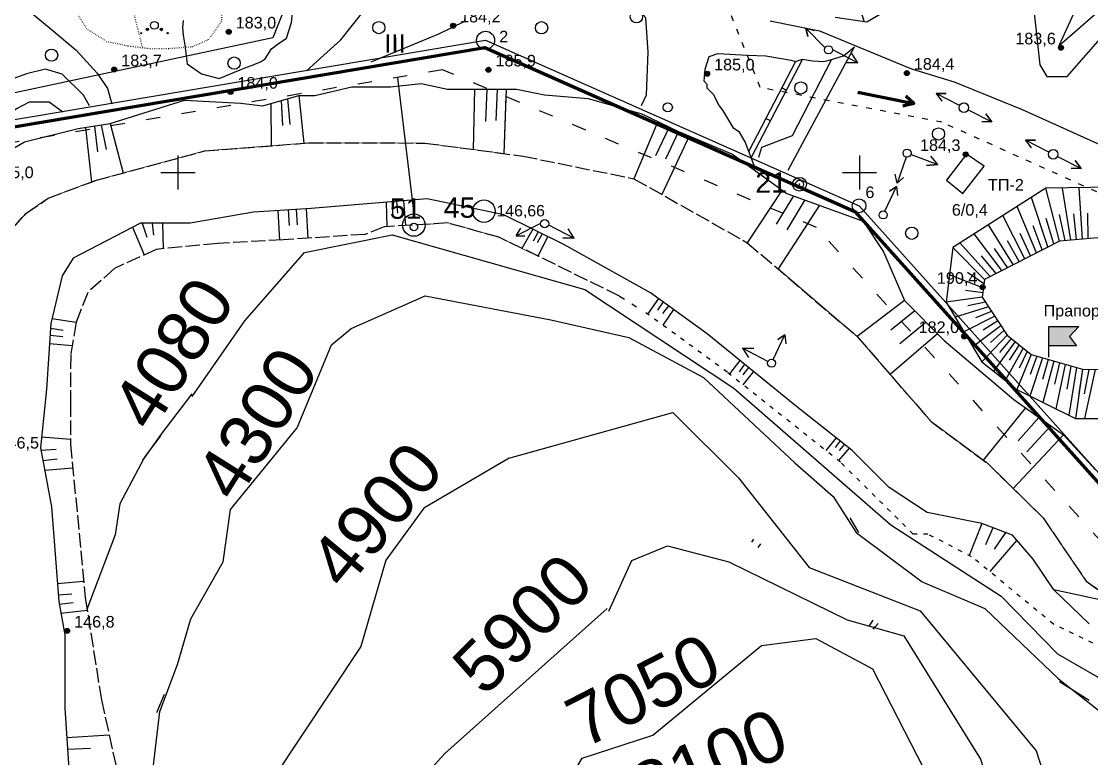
# Model space of a CAD drawing. Header units: millimetres. Extents: x 6243 to 9314, y 4730 to 7085.
# Drawn here: x 6954 to 7268.1, y 6028 to 6244.3 of the extents above; entities that cross this region are included whole.
import ezdxf

# ---------------------------------------------------------------- set-up
doc = ezdxf.new("R2010")
doc.units = ezdxf.units.MM
doc.header["$LTSCALE"] = 0.7
for name, pattern in [('ACAD_ISO02W100', [15, 12, -3]), ('ACAD_ISO03W100', [30, 12, -18]), ('ACAD_ISO07W100', [3, 0, -3])]:
    doc.linetypes.add(name, pattern=pattern)
for name, color, linetype in [('відм', 14, 'Continuous'), ('горизонталі', 22, 'Continuous'), ('горный отвод', 7, 'Continuous'), ('дерево', 7, 'Continuous'), ('кущ', 7, 'Continuous'), ('Откос', 7, 'Continuous'), ('свердловини', 7, 'Continuous'), ('чорн', 255, 'Continuous')]:
    doc.layers.add(name, color=color, linetype=linetype)
doc.styles.get("Standard").update_dxf_attribs({"font": 'arial.ttf'})

# ---------------------------------------------------------------- blocks, each defined once
blk = doc.blocks.new('2')
at = {"layer": 'чорн', "color": 7, "ltscale": 0.2, "transparency": 33554687}
for points in [[(5384.23, 2474.06), (5382.07, 2477.27), (5383.33, 2476.55), (5382.07, 2477.27), (5382.25, 2475.85)], [(5385.02, 2472.91), (5387.23, 2469.73), (5387.02, 2471.17), (5387.23, 2469.73), (5385.97, 2470.41)]]:
    blk.add_lwpolyline(points, dxfattribs=at)
blk.add_circle((5384.63, 2473.49), 0.697, dxfattribs=at)

msp = doc.modelspace()

# ---------------------------------------------------------------- hatches: boundary and pattern name
at = {"layer": 'відм', "ltscale": 0.2, "true_color": 0x000000}
h = msp.add_hatch(color=18, dxfattribs=at)
h.dxf.hatch_style = 1
h.paths.add_polyline_path([(7081.47, 6243.05, 1), (7080.01, 6243.05, 1)])
h = msp.add_hatch(color=18, dxfattribs=at)
h.dxf.hatch_style = 1
h.paths.add_polyline_path([(7015.61, 6241.27, 1), (7014.15, 6241.27, 1)])
h = msp.add_hatch(color=18, dxfattribs=at)
h.dxf.hatch_style = 1
h.paths.add_polyline_path([(7259.85, 6236.59, 1), (7258.38, 6236.59, 1)])
h = msp.add_hatch(color=18, dxfattribs=at)
h.dxf.hatch_style = 1
h.paths.add_polyline_path([(6982.04, 6230.19, 1), (6980.57, 6230.19, 1)])
h = msp.add_hatch(color=18, dxfattribs=at)
h.dxf.hatch_style = 1
h.paths.add_polyline_path([(7091.84, 6230.13, 1), (7090.38, 6230.13, 1)])
h = msp.add_hatch(color=18, dxfattribs=at)
h.dxf.hatch_style = 1
h.paths.add_polyline_path([(7156, 6228.97, 1), (7154.53, 6228.97, 1)])
h = msp.add_hatch(color=18, dxfattribs=at)
h.dxf.hatch_style = 1
h.paths.add_polyline_path([(7214.62, 6229.15, 1), (7213.16, 6229.15, 1)])
h = msp.add_hatch(color=18, dxfattribs=at)
h.dxf.hatch_style = 1
h.paths.add_polyline_path([(7016.12, 6223.6, 1), (7014.66, 6223.6, 1)])
h = msp.add_hatch(color=18, dxfattribs=at)
h.dxf.hatch_style = 1
h.paths.add_polyline_path([(7231.87, 6205.3, 1), (7230.41, 6205.3, 1)])
h = msp.add_hatch(color=18, dxfattribs=at)
h.dxf.hatch_style = 1
h.paths.add_polyline_path([(7236.84, 6166.31, 1), (7235.37, 6166.31, 1)])
h = msp.add_hatch(color=18, dxfattribs=at)
h.dxf.hatch_style = 1
h.paths.add_polyline_path([(7231.47, 6151.87, 1), (7230, 6151.88, 1)])
h = msp.add_hatch(color=18, dxfattribs=at)
h.dxf.hatch_style = 1
h.paths.add_polyline_path([(6968.2, 6065.45, 1), (6966.74, 6065.45, 1)])
at = {"layer": 'кущ', "ltscale": 0.2, "true_color": 0x000000}
h = msp.add_hatch(color=18, dxfattribs=at)
h.dxf.hatch_style = 1
h.paths.add_polyline_path([(6991.33, 6242.15), (6990.7, 6241.79, -0.133506), (6990.65, 6241.97, -0.764437)])
h.paths.add_polyline_path([(6991.33, 6242.15, -0.133506), (6991.38, 6241.97, -0.764437), (6990.7, 6241.79)])
h.paths.add_polyline_path([(6989.01, 6240.8, -0.133506), (6988.99, 6240.89, -0.764437), (6989.33, 6240.98)])
h.paths.add_polyline_path([(6989.01, 6240.8), (6989.33, 6240.98, -0.133506), (6989.35, 6240.89, -0.764437)])
h = msp.add_hatch(color=18, dxfattribs=at)
h.dxf.hatch_style = 1
h.paths.add_polyline_path([(6994.81, 6242.15), (6995.43, 6241.78, 0.133506), (6995.48, 6241.96, 0.764437)])
h.paths.add_polyline_path([(6994.81, 6242.15, 0.133506), (6994.76, 6241.96, 0.764437), (6995.43, 6241.78)])
h.paths.add_polyline_path([(6997.12, 6240.79, 0.133506), (6997.14, 6240.88, 0.764437), (6996.81, 6240.97)])
h.paths.add_polyline_path([(6997.12, 6240.79), (6996.81, 6240.97, 0.133506), (6996.78, 6240.88, 0.764437)])
at = {"layer": 'чорн', "ltscale": 0.2, "true_color": 0x000000}
h = msp.add_hatch(color=18, dxfattribs=at)
h.dxf.hatch_style = 1
h.paths.add_polyline_path([(7255.58, 6149.14), (7263.66, 6149.08), (7261.57, 6151.86), (7264.31, 6154.74), (7255.58, 6154.76)])
h.paths.add_polyline_path([(7309.27, 6137.49, 1), (7303.7, 6137.49, 1)])

# ---------------------------------------------------------------- linework, layer by layer
at = {"layer": 'відм', "color": 18, "ltscale": 0.2, "true_color": 0x000000}
for centre in [(7080.74, 6243.05), (7014.88, 6241.27), (7259.11, 6236.59), (6981.3, 6230.19), (7091.11, 6230.13), (7155.26, 6228.97), (7213.89, 6229.15), (7015.39, 6223.6), (7231.14, 6205.3), (7236.1, 6166.31), (7230.73, 6151.87), (6967.47, 6065.45)]:
    msp.add_circle(centre, 0.733, dxfattribs=at)
at = {"layer": 'горизонталі', "color": 18, "true_color": 0x000000}
for points in [[(7136.04, 6219.69), (7137.46, 6222.75), (7137.98, 6235.27), (7137.29, 6245.33), (7130.25, 6253.4), (7125.18, 6256.59), (7120.39, 6257.48), (7114.47, 6259.66), (7110.52, 6260.43), (7102.37, 6265.82), (7100.47, 6270.57)], [(7135.14, 6270.49), (7141.42, 6270.18), (7143.71, 6270.18), (7145.16, 6269.76), (7151.8, 6268.92), (7154.08, 6268.92), (7154.7, 6268.09), (7157.81, 6268.29), (7160.51, 6267.46), (7165.49, 6267.25), (7176.9, 6264.33), (7183.95, 6260.58), (7187.68, 6259.75), (7191.2, 6257.46), (7195.35, 6255.59), (7199.21, 6251.01), (7201.35, 6244.22)], [(7001.55, 6244.62), (7001.34, 6242.54), (7001.54, 6240.26), (7001.96, 6237.35), (7002.73, 6231.85), (7006.91, 6228.89), (7012.1, 6227.56), (7019.93, 6230.84), (7021.87, 6231.52), (7024.36, 6232.55), (7025.6, 6233.38), (7027.47, 6236.29), (7029.14, 6237.53), (7031.84, 6239.39), (7033.29, 6243.96), (7033.92, 6249.76)], [(6951.19, 6249.45), (6956.02, 6247.67), (6962.76, 6242.07), (6970.16, 6235.93), (6976.3, 6229.13), (6979.26, 6224.59), (6980.55, 6220.14)], [(7037.75, 6229.85), (7047.74, 6238.88), (7054.28, 6247.01)], [(7084.11, 6244.33), (7076.48, 6240.59), (7056.59, 6232.36)], [(7169.35, 6201.26), (7166.46, 6208.94), (7165.42, 6210.6), (7164.8, 6211.85), (7163.14, 6212.89), (7159.83, 6218.29), (7158.59, 6219.95), (7157.55, 6222.23), (7157.14, 6222.85), (7155.27, 6224.72), (7155.27, 6225.76), (7154.44, 6226.8), (7154.66, 6230.33), (7155.9, 6234.06), (7158.4, 6234.89), (7167.11, 6234.46), (7172.5, 6234.25), (7179.97, 6232.99), (7181.22, 6232.58), (7183.29, 6233.2), (7186.2, 6232.78), (7189.52, 6232.57), (7191.8, 6233.19), (7195.29, 6234.22), (7198.54, 6236.89)], [(6974, 6219.53), (6972.31, 6222.65), (6965.97, 6228.8), (6961.08, 6230.26), (6955.56, 6228.91), (6946.16, 6225.53)], [(6966.16, 6217.7), (6962.19, 6220.66), (6956.34, 6220.67), (6952.59, 6218.64), (6950.65, 6217.22), (6949.3, 6215.18), (6942.96, 6209.53), (6938.22, 6207.41), (6931.93, 6201.94), (6926.65, 6197.33), (6922.77, 6193.63), (6915.37, 6186.62), (6912.67, 6183.72), (6911.43, 6182.68), (6909.56, 6181.23), (6908.73, 6179.99), (6907.27, 6178.12), (6905.61, 6176.05)]]:
    msp.add_lwpolyline(points, dxfattribs=at)
at = {"layer": 'горизонталі', "color": 18, "ltscale": 0.2, "true_color": 0x000000}
msp.add_circle((6962.89, 6234.42), 1.8, dxfattribs=at)
at = {"layer": 'горный отвод', "color": 18, "ltscale": 0.2, "true_color": 0x000000}
msp.add_lwpolyline([(7101.75, 5118.13), (6763.7, 5216.95), (6669.54, 5363.81), (6703.57, 5437.88), (6904.12, 5595.57), (6921.23, 6210.33), (7090.25, 6238.81), (7199.86, 6190.22), (7293.11, 6086.23), (7361.1, 6123.46), (7378.12, 6087.96), (7340.09, 6060.82), (7338.46, 5566.72), (7475, 5378.32), (7101.75, 5118.13)], dxfattribs=at)
at = {"layer": 'горный отвод', "color": 18, "lineweight": 200, "ltscale": 0.2, "true_color": 0x000000}
msp.add_lwpolyline([(7101.39, 5120.34), (6764.99, 5218.68), (6671.84, 5363.97), (6705.21, 5436.59), (6906.11, 5594.56), (6923.21, 6208.61), (7089.99, 6236.71), (7198.64, 6188.54), (7292.67, 6083.68), (7360.2, 6120.66), (7375.56, 6088.62), (7338.07, 6061.87), (7336.43, 5566.06), (7472.15, 5378.8)], close=True, dxfattribs=at)
at = {"layer": 'горный отвод', "color": 18, "ltscale": 0.2, "true_color": 0x000000}
for centre, radius in [((7090.25, 6238.81), 2.65), ((7069.21, 6184), 1.11)]:
    msp.add_circle(centre, radius, dxfattribs=at)
at = {"layer": 'дерево', "color": 18, "ltscale": 0.2, "true_color": 0x000000}
for centre, radius in [((7134.52, 6245.7), 1.8), ((7058.93, 6242.49), 1.8), ((7106.68, 6242.45), 1.8), ((7016.46, 6232.09), 1.8), ((7182.76, 6224.78), 1.8), ((7143.72, 6219.1), 1.34), ((7223.17, 6211.28), 1.8), ((7215.32, 6182.15), 1.8)]:
    msp.add_circle(centre, radius, dxfattribs=at)
at = {"layer": 'кущ', "color": 18, "ltscale": 0.2, "true_color": 0x000000}
for centre, radius in [((6993.07, 6243.17), 1.15), ((6989.17, 6240.89), 0.181), ((6991.02, 6241.97), 0.362), ((6995.12, 6241.96), 0.362), ((6996.96, 6240.88), 0.181)]:
    msp.add_circle(centre, radius, dxfattribs=at)
at = {"layer": 'Откос', "color": 18, "ltscale": 0.5, "true_color": 0x000000}
for p, q in [((7258.66, 6179.87), (7254.62, 6195.35)), ((7258.66, 6179.87), (7254.62, 6195.35)), ((7262.03, 6180.16), (7259.54, 6195.43)), ((7265.4, 6180.45), (7264.47, 6195.51)), ((7251.89, 6176.41), (7246.23, 6190)), ((7255.27, 6178.14), (7250.42, 6192.68)), ((7248.5, 6174.68), (7242.04, 6187.33)), ((7260.34, 6180.02), (7258.71, 6187.7)), ((7263.71, 6180.31), (7262.86, 6187.89)), ((7267.08, 6180.59), (7267.01, 6188.08)), ((7245.12, 6172.95), (7237.85, 6184.65)), ((7253.58, 6177.28), (7250.95, 6184.31)), ((7256.97, 6179.01), (7254.74, 6186.51)), ((7241.73, 6171.22), (7233.65, 6181.98)), ((7250.2, 6175.55), (7247.17, 6182.1)), ((7236.66, 6168.62), (7227.36, 6177.96)), ((7238.35, 6169.49), (7229.46, 6179.3)), ((7243.43, 6172.08), (7239.59, 6177.7)), ((7246.81, 6173.81), (7243.38, 6179.9)), ((7240.04, 6170.35), (7235.8, 6175.5)), ((7236.66, 6168.62), (7232.01, 6173.29)), ((7236.33, 6165.99), (7226.39, 6169.95)), ((7236.49, 6167.3), (7231.69, 6170.63)), ((7236.17, 6164.67), (7231.04, 6165.31)), ((7236.01, 6163.36), (7225.41, 6161.94)), ((7236.01, 6163.36), (7225.41, 6161.94)), ((7236.92, 6161.97), (7231.82, 6160.86)), ((7237.83, 6160.58), (7228.02, 6157.56)), ((7238.74, 6159.19), (7234.03, 6157.28)), ((7239.65, 6157.8), (7230.63, 6153.18)), ((7240.56, 6156.41), (7236.25, 6153.7)), ((7241.47, 6155.02), (7233.24, 6148.81)), ((7243.29, 6152.24), (7235.85, 6144.43)), ((7243.29, 6152.24), (7235.85, 6144.43)), ((7242.38, 6153.63), (7238.46, 6150.13)), ((7245.65, 6150.34), (7239.3, 6141.7)), ((7244.47, 6151.29), (7241.02, 6147.18)), ((7246.83, 6149.39), (7243.93, 6144.87)), ((7248.01, 6148.44), (7242.75, 6138.98)), ((7250.37, 6146.54), (7246.2, 6136.25)), ((7250.37, 6146.54), (7246.2, 6136.25)), ((7249.19, 6147.49), (7246.83, 6142.55)), ((7252.04, 6146.06), (7250.07, 6140.69)), ((7253.7, 6145.58), (7250, 6134.37)), ((7255.37, 6145.1), (7253.64, 6139.27)), ((7257.04, 6144.62), (7253.81, 6132.5)), ((7258.71, 6144.14), (7257.21, 6137.85)), ((7260.38, 6143.66), (7257.62, 6130.62)), ((7262.04, 6143.18), (7260.79, 6136.43)), ((7263.71, 6142.7), (7261.43, 6128.75)), ((7265.38, 6142.22), (7263.34, 6127.81)), ((7265.38, 6142.22), (7264.36, 6135.01)), ((7267.25, 6142.21), (7265.96, 6135.01)), ((7269.13, 6142.21), (7265.98, 6127.8))]:
    msp.add_line(p, q, dxfattribs=at)
at = {"layer": 'свердловини', "color": 18, "linetype": 'ACAD_ISO03W100', "lineweight": 30, "ltscale": 0.5, "true_color": 0x000000}
for p, q in [((7077.61, 6230.14), (6922.38, 6203.86)), ((7187.35, 6183.83), (7077.61, 6230.14))]:
    msp.add_line(p, q, dxfattribs=at)
at = {"layer": 'свердловини', "color": 18, "ltscale": 0.5, "true_color": 0x000000}
msp.add_line((7064.36, 6227.79), (7069.2, 6187.85), dxfattribs=at)
at = {"layer": 'свердловини', "color": 18, "linetype": 'ACAD_ISO03W100', "lineweight": 30, "ltscale": 0.5, "true_color": 0x000000}
msp.add_lwpolyline([(7327.8, 6028.9), (7187.35, 6183.83)], dxfattribs=at)
at = {"layer": 'свердловини', "color": 18, "true_color": 0x000000}
for centre, radius in [((7182.37, 6196.51), 2.02), ((7089.79, 6188.63), 3.29), ((7069.19, 6184.56), 3.29)]:
    msp.add_circle(centre, radius, dxfattribs=at)
at = {"layer": 'чорн', "color": 18, "ltscale": 0.5, "true_color": 0x000000}
for p, q in [((7258.6, 6237.23), (7266.22, 6254.04)), ((7258.6, 6237.23), (7275.39, 6251.94)), ((7254.62, 6195.35), (7227.36, 6177.96)), ((7274.32, 6195.68), (7254.62, 6195.35)), ((7272.13, 6181.03), (7258.66, 6179.87)), ((7227.36, 6177.96), (7225.41, 6161.94)), ((7258.66, 6179.87), (7236.66, 6168.62)), ((7236.66, 6168.62), (7236.01, 6163.36)), ((7225.41, 6161.94), (7235.85, 6144.43)), ((7236.01, 6163.36), (7243.29, 6152.24)), ((7243.29, 6152.24), (7250.37, 6146.54)), ((7250.37, 6146.54), (7265.38, 6142.22)), ((7235.85, 6144.43), (7246.2, 6136.25)), ((7265.38, 6142.22), (7284.12, 6142.19)), ((7246.2, 6136.25), (7263.34, 6127.81)), ((7263.34, 6127.81), (7276.53, 6127.79))]:
    msp.add_line(p, q, dxfattribs=at)
at = {"layer": 'чорн', "color": 18, "lineweight": 0, "ltscale": 0.2, "true_color": 0x000000}
for p, q in [((7089.99, 6236.71), (6923.21, 6208.61)), ((7198.64, 6188.54), (7089.99, 6236.71)), ((7095.59, 6205.55), (7096.2, 6222.3)), ((6975.73, 6197.6), (7007.83, 6206.32)), ((7007.83, 6206.32), (7038.41, 6208.67)), ((7038.41, 6208.67), (7072.39, 6208.63)), ((7072.39, 6208.63), (7095.59, 6205.55)), ((6961.9, 6192.46), (6975.73, 6197.6)), ((6955.39, 6187.92), (6961.9, 6192.46)), ((6951.48, 6183.62), (6955.39, 6187.92)), ((7292.67, 6083.68), (7198.64, 6188.54)), ((7079.27, 6185.16), (7072.48, 6184.75)), ((7094.13, 6180.99), (7079.27, 6185.16)), ((7184.74, 6184.93), (7176.09, 6171.66)), ((7105.63, 6175.47), (7094.13, 6180.99)), ((7108.52, 6181.17), (7105.63, 6175.47)), ((7113.23, 6178.85), (7108.52, 6181.17)), ((7138.69, 6164.65), (7113.23, 6178.85)), ((7176.09, 6171.66), (7199.26, 6151.89)), ((7155.29, 6152.65), (7138.69, 6164.65)), ((7181, 6131.69), (7155.29, 6152.65)), ((7199.26, 6151.89), (7221, 6126.86)), ((7197.83, 6118.4), (7181, 6131.69)), ((7221, 6126.86), (7237.51, 6114.67)), ((7208.66, 6107.49), (7197.83, 6118.4)), ((7237.51, 6114.67), (7253.89, 6098.62)), ((7219.81, 6100.2), (7208.66, 6107.49)), ((7235.88, 6096.97), (7219.81, 6100.2)), ((7244.92, 6093.53), (7235.88, 6096.97)), ((7253.89, 6098.62), (7266.51, 6080)), ((7250.97, 6086.5), (7244.92, 6093.53)), ((7257.03, 6077.5), (7250.97, 6086.5)), ((7266.51, 6080), (7277.66, 6072.25)), ((7275.96, 6073.43), (7257.03, 6077.5))]:
    msp.add_line(p, q, dxfattribs=at)
at = {"layer": 'чорн', "color": 18, "ltscale": 0.2, "true_color": 0x000000}
for p, q in [((6999.99, 6204.99), (6999.99, 6194.99)), ((7199.99, 6204.99), (7199.99, 6194.99)), ((6994.99, 6199.99), (7004.99, 6199.99)), ((6994.99, 6199.99), (6994.99, 6199.99)), ((6994.99, 6199.99), (6999.99, 6199.99)), ((7194.99, 6199.99), (7204.99, 6199.99)), ((7194.99, 6199.99), (7194.99, 6199.99)), ((7194.99, 6199.99), (7199.99, 6199.99)), ((7168.37, 6091.53), (7169.01, 6092.35)), ((7170.23, 6089.91), (7171.07, 6090.95)), ((7202.81, 6066.83), (7203.57, 6068)), ((7203.57, 6068), (7203.96, 6068.6)), ((7204.71, 6066.76), (7205.44, 6067.6)), ((7204.02, 6065.97), (7204.71, 6066.76))]:
    msp.add_line(p, q, dxfattribs=at)
at = {"layer": 'чорн', "color": 240, "ltscale": 0.2, "true_color": 0xed1f24, "transparency": 33554687}
for p, q in [((7097.07, 6116.12), (7145.22, 6129.53)), ((7145.22, 6129.53), (7164.6, 6110.26)), ((7097.19, 6116.15), (7072.09, 6101.48)), ((7164.5, 6110.4), (7185.26, 6084.07)), ((7072.09, 6101.48), (7061.01, 6086.18)), ((7197.19, 6098.6), (7199.65, 6094.3)), ((7061.01, 6086.18), (7053.62, 6060.86)), ((7185.26, 6084.07), (7217.75, 6071.3)), ((7217.75, 6071.3), (7251.84, 6030.27)), ((7053.62, 6060.86), (7027.76, 6021.83)), ((7258.71, 6050.64), (7267.33, 6045.11)), ((6993.74, 6041.51), (6996.03, 6046.85)), ((7251.84, 6030.27), (7268.76, 5977.73))]:
    msp.add_line(p, q, dxfattribs=at)
at = {"layer": 'чорн', "color": 18, "true_color": 0x000000}
for points in [[(7296.62, 6321.9), (7281.23, 6304.03), (7266.81, 6284.68), (7259.31, 6272.6), (7253.76, 6260.43), (7250.84, 6250.34), (7252.93, 6231.56), (7255, 6228.12), (7260.89, 6228.11), (7277.67, 6247.23), (7318.05, 6295.06), (7329.13, 6305.84), (7339.48, 6317.97), (7347.03, 6320.45), (7363.54, 6321.22)], [(7192.81, 6245.61), (7202.17, 6244.21), (7211.84, 6249.83)], [(7173.76, 6244.52), (7188.29, 6241.6), (7215.2, 6230.43), (7227.81, 6226.59), (7247.67, 6218.51), (7273.69, 6206.74)]]:
    msp.add_lwpolyline(points, dxfattribs=at)
at = {"layer": 'чорн', "color": 18, "ltscale": 0.2, "true_color": 0x000000}
for points in [[(7050.93, 6297.9), (7027.87, 6239.55), (6918.97, 6216.32), (6910.66, 6204.42), (6911.6, 5663.07), (7005.23, 5664.36)], [(7189.86, 6236.6), (7184.19, 6242.3), (7184.83, 6239.9), (7184.19, 6242.3), (7186.77, 6241.67)], [(7192.06, 6236.12), (7199.53, 6232.2), (7196.22, 6232.3), (7199.53, 6232.2), (7197.77, 6234.95)], [(7213.64, 6204.5), (7211.08, 6196.89), (7212.94, 6198.54), (7211.08, 6196.89), (7210.49, 6199.47)], [(7215.11, 6205.3), (7222.98, 6202.29), (7219.68, 6202), (7222.98, 6202.29), (7220.91, 6204.82)], [(7207.38, 6188.64), (7210.84, 6195.89), (7208.79, 6194.47), (7210.84, 6195.89), (7211.11, 6193.25)], [(7106.41, 6185.06), (7099.26, 6181.41), (7101.74, 6181.29), (7099.26, 6181.41), (7100.64, 6183.67)], [(7108.74, 6184.6), (7116.23, 6180.72), (7112.92, 6180.8), (7116.23, 6180.72), (7114.46, 6183.47)], [(7174.64, 6145.11), (7178.1, 6152.36), (7176.05, 6150.95), (7178.1, 6152.36), (7178.37, 6149.73)], [(7173.09, 6144.5), (7165.63, 6148.44), (7168.95, 6148.33), (7165.63, 6148.44), (7167.39, 6145.68)]]:
    msp.add_lwpolyline(points, dxfattribs=at)
at = {"layer": 'чорн', "color": 18, "linetype": 'ACAD_ISO03W100', "ltscale": 0.2, "true_color": 0x000000}
for points in [[(7373.05, 6147.77), (7224.18, 6214.71), (7170.85, 6224.92), (7146.99, 6284.2)], [(7129.57, 6163.69), (7136.37, 6159.48)]]:
    msp.add_lwpolyline(points, dxfattribs=at)
at = {"layer": 'чорн', "color": 18, "linetype": 'ACAD_ISO07W100', "ltscale": 0.2, "true_color": 0x000000}
msp.add_lwpolyline([(6986.84, 6259.1), (6978.45, 6260.19), (6973.01, 6256.81), (6970.25, 6252.21), (6970.67, 6246.31), (6973.07, 6242.25), (6979.06, 6238.45), (6985.4, 6237.14), (6991.43, 6236.39), (6997.33, 6236.38), (7004.35, 6236.96), (7009, 6239.04), (7012.84, 6244.38), (7012.86, 6255.36), (7011.15, 6265.99), (7004.56, 6274.12), (6997.38, 6275.91), (6991.08, 6270.84), (6987.07, 6262.72), (6986.17, 6259.19), (6987.06, 6246.5), (6989.53, 6236.62)], dxfattribs=at)
at = {"layer": 'чорн', "color": 18, "ltscale": 0.5, "true_color": 0x000000}
for points in [[(7179.04, 6200.65), (7198.54, 6236.89)], [(7181.22, 6232.58), (7167.46, 6206.28)], [(7183.29, 6233.2), (7168.16, 6204.43)], [(7191.8, 6233.19), (7180.21, 6210.74), (7171.26, 6207.32), (7170.32, 6204.36)], [(6946.99, 6204.42), (6954.95, 6208.96), (6970.7, 6212.88), (6980.11, 6214.33), (7001.87, 6221.18), (7018.46, 6220.36), (7024.86, 6219.55), (7035.48, 6222.54), (7040.15, 6222.53), (7051.03, 6225.12), (7062.33, 6225.11), (7071.4, 6226.11), (7079.07, 6224.44), (7099.36, 6224.41), (7107.52, 6222.8), (7120.33, 6221.65), (7136.14, 6217.17), (7146.83, 6212.01), (7162.76, 6205.32), (7178.7, 6193.84), (7201.01, 6185.71), (7207.07, 6176.7), (7213.21, 6162.44), (7224.87, 6150.7), (7245.28, 6133.32), (7259.81, 6122.97), (7269.23, 6112.72)], [(7178.47, 6224.04), (7177.17, 6224.84)], [(7032.1, 6221.59), (7032.86, 6214.05)], [(7035.48, 6222.54), (7036.97, 6208.56)], [(7086.98, 6224.43), (7086.57, 6206.75)], [(7090.63, 6224.42), (7090.2, 6214.99)], [(7093.61, 6224.42), (7093.24, 6215.26)], [(7096.27, 6224.42), (7095.59, 6205.55)], [(7027.2, 6220.21), (7027.31, 6207.82)], [(7030.29, 6221.08), (7030.67, 6213.8)], [(7173.82, 6215.19), (7172.44, 6215.79)], [(6972.9, 6213.22), (6974.6, 6197.18)], [(6975.5, 6213.62), (6976.4, 6206.07)], [(6977.47, 6213.93), (6978.93, 6206.73)], [(6980.11, 6214.33), (6983.94, 6199.83)], [(7140.84, 6214.9), (7133.8, 6198.16)], [(7144.13, 6213.31), (7140.08, 6204.84)], [(7146.83, 6212.01), (7143.01, 6203.86)], [(7150.04, 6210.66), (7141.96, 6193.55)], [(7231.42, 6205.37), (7225.49, 6197.75), (7230.27, 6193.82), (7236.6, 6201.84), (7231.42, 6205.37)], [(7177.26, 6194.87), (7167.05, 6179.37)], [(7180.64, 6193.13), (7175.55, 6184.85)], [(7138.69, 6164.65), (7113.23, 6178.85), (7095.6, 6187.52), (7073.13, 6192.28), (7039.1, 6189.38), (7022.19, 6188.38), (7003.53, 6185.13), (6989, 6185.15), (6969.22, 6174.82), (6966.03, 6169.62), (6962.65, 6155.69), (6961.36, 6136.42), (6959.66, 6119.22), (6962.83, 6101.88), (6964.98, 6074.03), (6966.82, 6064.29), (6966.79, 6042.76), (6967.84, 6026.47), (6973.55, 5973.68), (6971.14, 5952.72), (6966.26, 5929.74), (6964.37, 5916.91), (6955.84, 5894.77), (6953.53, 5883.04)], [(7061.08, 6191.25), (7061.31, 6184.08)], [(7062.98, 6191.41), (7062.97, 6187.85)], [(7064.08, 6191.51), (7064.4, 6188)], [(7066.14, 6191.68), (7066.8, 6184.41)], [(7188.28, 6190.35), (7176.09, 6171.66)], [(7183.98, 6191.91), (7178.61, 6183.14)], [(7029.33, 6188.8), (7029.82, 6180.15)], [(7032.36, 6188.98), (7032.59, 6184.38)], [(7034.67, 6189.12), (7035, 6184.61)], [(7037.57, 6189.29), (7038.07, 6180.7)], [(6986.63, 6183.91), (6990.1, 6175.82)], [(6989.51, 6185.15), (6990.87, 6180.97)], [(6992.44, 6185.15), (6992.8, 6181.55)], [(6995.46, 6185.14), (6995.66, 6177.61)], [(7104.1, 6183.34), (7100.94, 6177.72)], [(7105.64, 6182.59), (7104.22, 6179.87)], [(7106.83, 6182), (7105.43, 6179.31)], [(7108.52, 6181.17), (7105.63, 6175.47)], [(7141.01, 6162.98), (7137.8, 6158.43)], [(7267.33, 6067.56), (7257.03, 6077.5), (7250.97, 6086.5), (7244.92, 6093.53), (7235.88, 6096.97), (7219.81, 6100.2), (7208.66, 6107.49), (7197.83, 6118.4), (7181, 6131.69), (7155.29, 6152.65), (7138.69, 6164.65)], [(7142.38, 6161.99), (7140.69, 6159.55)], [(7213.21, 6162.44), (7199.26, 6151.89)], [(7143.91, 6160.88), (7142.14, 6158.57)], [(7145.37, 6159.82), (7142.23, 6155.2)], [(7216.22, 6159.41), (7209.17, 6153.72)], [(6962.99, 6157.1), (6970.12, 6156.07)], [(7219.57, 6156.03), (7211.86, 6149.69)], [(6962.42, 6152.28), (6966.17, 6151.89)], [(6962.55, 6154.29), (6966.29, 6153.71)], [(7222.92, 6152.66), (7208.97, 6140.71)], [(7255.57, 6145.77), (7255.58, 6154.76), (7264.31, 6154.74), (7261.57, 6151.86), (7263.66, 6149.08), (7255.58, 6149.14)], [(6962.26, 6149.81), (6968.96, 6149.23)], [(7164.88, 6144.83), (7161.82, 6140.85)], [(7166.28, 6143.7), (7164.63, 6141.5)], [(7167.43, 6142.76), (7165.73, 6140.56)], [(7168.84, 6141.61), (7165.79, 6137.69)], [(7248.71, 6130.88), (7236.3, 6115.57)], [(7252.64, 6128.08), (7246.5, 6121.19)], [(7256.09, 6125.62), (7249.09, 6117.97)], [(6959.97, 6122.36), (6968.47, 6121.71)], [(7193.14, 6122.1), (7190.08, 6118.37)], [(7194.31, 6121.19), (7192.83, 6119.3)], [(7259.81, 6122.97), (7245.11, 6107.22)], [(6959.79, 6118.51), (6964.2, 6118.74)], [(7196.93, 6119.11), (7193.78, 6115.42)], [(7195.55, 6120.2), (7193.98, 6118.35)], [(6960.36, 6115.42), (6964.49, 6115.9)], [(6960.88, 6112.57), (6969.13, 6113.35)], [(7235.88, 6096.97), (7232.18, 6087.59)], [(7239.12, 6095.73), (7236.96, 6090.68)], [(7242.83, 6094.32), (7239.47, 6089.48)], [(7246.18, 6092.07), (7238.2, 6082.85)], [(6964.57, 6079.4), (6972.31, 6080.04)], [(7297.75, 6046.47), (7294.54, 6052.18), (7282.45, 6066.9), (7275.96, 6073.43), (7257.03, 6077.5)], [(6964.83, 6076.04), (6968.87, 6076.32)], [(6965.12, 6073.29), (6969.25, 6073.78)], [(6965.62, 6070.65), (6973.35, 6071.56)], [(6967.35, 6034.12), (6979.78, 6034.94)], [(6967.57, 6030.7), (6974.27, 6031.01)]]:
    msp.add_lwpolyline(points, dxfattribs=at)
at = {"layer": 'чорн', "color": 18, "lineweight": 100, "ltscale": 0.2, "true_color": 0x000000}
for points in [[(7199.48, 6223.58), (7215.91, 6220.26), (7213.58, 6222.35)], [(7215.91, 6220.26), (7212.73, 6219.41)]]:
    msp.add_lwpolyline(points, dxfattribs=at)
at = {"layer": 'чорн', "color": 18, "linetype": 'ACAD_ISO02W100', "ltscale": 0.5, "true_color": 0x000000}
for points in [[(6951.48, 6183.62), (6955.39, 6187.92), (6961.9, 6192.46), (6975.73, 6197.6), (7007.83, 6206.32), (7038.41, 6208.67), (7072.39, 6208.63), (7101.24, 6204.79), (7133.8, 6198.16), (7167.05, 6179.37), (7199.26, 6151.89), (7221, 6126.86), (7237.51, 6114.67), (7253.89, 6098.62), (7266.51, 6080), (7277.66, 6072.25), (7290.51, 6067.75), (7297.61, 6061.17), (7298.57, 6052.73), (7297.75, 6046.47)], [(7129.57, 6163.69), (7105.93, 6175.32), (7094.13, 6180.99), (7079.27, 6185.16), (7060.46, 6184.03), (7054.94, 6181.83), (7030.87, 6180.21), (7011.65, 6179.14), (6993.56, 6177.41), (6981.35, 6171.82), (6973.54, 6164.79), (6970.12, 6156.07), (6968.5, 6146.56), (6968.49, 6132.43), (6968.47, 6120.27), (6972.77, 6075.23), (6977.52, 6045.22), (6983.08, 6019.98)]]:
    msp.add_lwpolyline(points, dxfattribs=at)
at = {"layer": 'чорн', "color": 240, "ltscale": 0.2, "true_color": 0xed1f24, "transparency": 33554687}
for points in [[(7004.17, 6134.26), (7019.59, 6156.46), (7037.07, 6176.48), (7062.87, 6181.69), (7119.41, 6165.63), (7163.12, 6136.73), (7209.18, 6096.57), (7241.6, 6075.66), (7258.11, 6058.75), (7281.21, 6045.41), (7294.67, 6031.23), (7296.04, 6028.63)], [(6992.83, 6025.99), (6994.67, 6041.82), (6999.84, 6055.55), (7003.72, 6068.98), (7013.25, 6085.69), (7015.36, 6101.07), (7035, 6125.06), (7045.01, 6149.42), (7050.81, 6154.23), (7072.49, 6163.75), (7109.42, 6156.72), (7132.32, 6151.57), (7154.2, 6139.84), (7181.05, 6114.81), (7192.3, 6104.91), (7199.01, 6094.34), (7218.4, 6079.86), (7236.74, 6072.04), (7258.42, 6051.39), (7280.05, 6034.34), (7295.37, 5990.31)], [(7004.06, 6135.03), (6994.91, 6123.06), (6989.94, 6116.05), (6982.97, 6102.69), (6981.56, 6093.67), (6973.22, 6071.77)], [(6989.71, 6115.55), (6991.01, 6117.49), (6994.91, 6122.69)], [(7126.44, 6071.23), (7133.16, 6086.1), (7143.63, 6090.38), (7161.65, 6085.75), (7196.37, 6068.69), (7213, 6064.04), (7235.53, 6027.83), (7250.16, 5982.05), (7262.84, 5962.59), (7271.37, 5933.01), (7277.68, 5886.01), (7282.28, 5865.3)], [(7125.92, 6071.97), (7078.29, 6029.42), (7068.79, 6019.01), (7038.6, 5971.54), (7034.61, 5941.98), (7020.76, 5877.45), (7014.26, 5838.78), (7009.58, 5805.54), (7012, 5768.61), (6994.88, 5744.93), (6984.95, 5722.85)], [(7038.48, 5634.35), (7039.15, 5671.72), (7061.44, 5711.52), (7050.59, 5782.26), (7058.13, 5837.24), (7057.32, 5861.7), (7062.88, 5918.65), (7092.18, 5983.18), (7118.64, 6028.09), (7139.34, 6034.82), (7171.22, 6061.17), (7187.19, 6063.19), (7203.8, 6054.31), (7222.36, 6018.14), (7225.76, 5997.08), (7247.44, 5961.86), (7245.35, 5930.85), (7261.02, 5864.05), (7261.3, 5800.45), (7268.96, 5740.55), (7290.74, 5708.45)]]:
    msp.add_lwpolyline(points, dxfattribs=at)
at = {"layer": 'чорн', "color": 18, "linetype": 'ACAD_ISO03W100', "ltscale": 0.15, "true_color": 0x000000}
msp.add_lwpolyline([(7274.12, 6059.16), (7256.88, 6067.44), (7232.89, 6087.23), (7220.02, 6093.85), (7215.77, 6093.86), (7194.39, 6114.94), (7161.2, 6141.34), (7136.37, 6159.48)], dxfattribs=at)
at = {"layer": 'чорн', "color": 18, "ltscale": 0.2, "true_color": 0x000000}
for centre, radius in [((7190.88, 6235.98), 1.19), ((7213.96, 6205.65), 1.19), ((7182.38, 6196.52), 1.21), ((7199.86, 6190.22), 2.03), ((7206.92, 6187.53), 1.19), ((7107.6, 6184.95), 1.19), ((7174.18, 6144.01), 1.19)]:
    msp.add_circle(centre, radius, dxfattribs=at)
at = {"layer": 'чорн', "color": 18, "lineweight": 0, "ltscale": 0.2, "true_color": 0x000000}
for centre, radius, start, end in [((7091.11, 6230.13), 0.733, 0, 180), ((7091.11, 6230.13), 0.733, 180, 0), ((7089.79, 6188.63), 3.29, 0, 180), ((7089.79, 6188.63), 3.29, 180, 0), ((7069.21, 6184), 1.11, 0, 180), ((7069.21, 6184), 1.11, 180, 0), ((7069.19, 6184.56), 3.29, 269.9325, 0), ((7069.19, 6184.56), 3.29, 0, 3.4297), ((7107.6, 6184.95), 1.19, 0, 180), ((7107.6, 6184.95), 1.19, 180, 0), ((7174.18, 6144.01), 1.19, 0, 180), ((7174.18, 6144.01), 1.19, 180, 0)]:
    msp.add_arc(centre, radius, start, end, dxfattribs=at)
at = {"layer": 'чорн', "color": 18, "ltscale": 0.2, "true_color": 0x000000}
msp.add_point((7182.37, 6196.51), dxfattribs=at)

# ---------------------------------------------------------------- block references
at = {"layer": 'чорн', "color": 18, "true_color": 0x000000, "xscale": 2, "yscale": 2, "zscale": 2, "rotation": 28.58091810426381}
for p in [(140.31, -3277.16), (166.51, -3290.85)]:
    msp.add_blockref('2', p, dxfattribs=at)

# ---------------------------------------------------------------- texts
at = {"layer": 'свердловини', "color": 18, "ltscale": 0.5, "true_color": 0x000000}
for s, height, p in [('III', 5.38, (7060.54, 6235.13)), ('21', 6, (7169.4, 6194.04)), ('51', 6, (7062.12, 6186.39)), ('45', 6, (7077.97, 6186.68)), ('146,66', 3.322, (7093.47, 6187.09))]:
    msp.add_text(s, height=height, rotation=0.0699, dxfattribs=at).set_placement(p)
at = {"layer": 'чорн', "color": 18, "ltscale": 0.2, "true_color": 0x000000, "char_height": 3.4, "attachment_point": 1, "rotation": 359.9325}
for s, insert in [('184,2', (7082.78, 6247.44)), ('183,0', (7016.92, 6245.66)), ('2', (7094.26, 6241.58)), ('183,6', (7245.71, 6240.99)), ('183,7', (6983.35, 6234.58)), ('185,9', (7093.15, 6234.52)), ('185,0', (7157.31, 6233.35)), ('184,4', (7215.93, 6233.54)), ('184,0', (7017.43, 6227.99)), ('184,3', (7217.73, 6209.71)), ('185,0', (6945.76, 6201.74)), ('ТП-2', (7237.68, 6198.09)), ('6', (7201.72, 6195.88)), ('6/0,4', (7227.09, 6190.71)), ('190,4', (7222.7, 6170.72)), ('Прапор-мачта', (7253.99, 6161.13)), ('182,0', (7217.33, 6156.28)), ('146,5', (6947.33, 6122.37)), ('146,8', (6969.51, 6069.84))]:
    msp.add_mtext_dynamic_manual_height_columns(s, width=2.4374, gutter_width=12.5, heights=[0], dxfattribs=dict(at, insert=insert))
at = {"layer": 'чорн', "color": 240, "ltscale": 0.2, "true_color": 0xed1f24, "transparency": 33554687, "char_height": 15, "attachment_point": 1}
for s, width, insert, rotation in [('4080', 20.504, (6979.65, 6131.35), 57.6393), ('4300', 24.832, (7004.3, 6110.65), 57.8685), ('4900', 40.7239, (7037.34, 6086.5), 50.1806), ('5900', 39.273, (7079.25, 6056.43), 44.9861), ('8100', 45.808, (7131.52, 6024.89), 23.168)]:
    msp.add_mtext_dynamic_manual_height_columns(s, width=width, gutter_width=12.5, heights=[0], dxfattribs=dict(at, insert=insert, rotation=rotation))
at = {"layer": 'чорн', "color": 1, "ltscale": 0.2, "transparency": 33554687, "insert": (7112.29, 6044.11), "char_height": 15, "attachment_point": 1, "rotation": 27.1338}
msp.add_mtext_dynamic_manual_height_columns('7050', width=13.246, gutter_width=12.5, heights=[0], dxfattribs=at)

doc.saveas('drawing.dxf')
